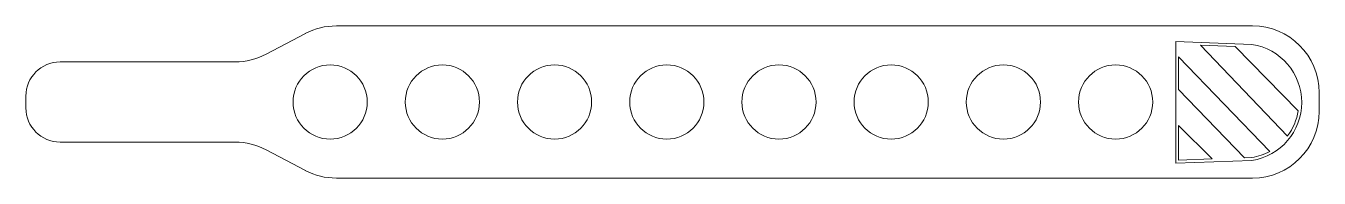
# Model space of a CAD drawing. Header units: millimetres. Extents: x -16 to 664, y 0 to 80.
import ezdxf

# ---------------------------------------------------------------- set-up
doc = ezdxf.new("R2010")
doc.units = ezdxf.units.MM

msp = doc.modelspace()

# ---------------------------------------------------------------- linework, layer by layer
at = {"color": 7, "linetype": 'Continuous', "lineweight": 15}
for p, q in [((131.41, 75.97), (110.77, 65.11)), ((629.46, 80), (147.71, 80)), ((589.07, 71.79), (629.13, 70.29)), ((589.07, 71.79), (589.07, 7.94)), ((602, 69.8), (647.88, 22.13)), ((602, 69.8), (620.31, 69.12)), ((620.31, 69.12), (653.44, 35.3)), ((590.57, 63.78), (590.57, 46.58)), ((590.57, 63.78), (638.58, 14.07)), ((94.46, 61.08), (2.46, 61.08)), ((-15.54, 43.08), (-15.54, 36.92)), ((590.57, 46.58), (625.15, 10.66)), ((664.46, 35), (664.46, 45)), ((590.57, 27.73), (590.57, 9.49)), ((590.57, 27.73), (608.21, 10.09)), ((2.46, 18.92), (94.46, 18.92)), ((110.77, 14.89), (131.41, 4.03)), ((589.07, 7.94), (629.12, 9.29)), ((590.57, 9.49), (608.21, 10.09)), ((625.15, 10.66), (628.98, 10.78)), ((147.71, 0), (629.46, 0))]:
    msp.add_line(p, q, dxfattribs=at)
for centre in [(144.46, 40), (203.46, 40), (262.46, 40), (321.46, 40), (380.46, 40), (439.46, 40), (498.46, 40), (557.46, 40)]:
    msp.add_circle(centre, 19.5, dxfattribs=at)
for centre, radius, start, end in [((147.71, 45), 35, 90, 117.76523), ((629.46, 45), 35, 0, 90), ((624.42, 39.79), 30.86, 278.76586, 81.22898), ((94.46, 96.08), 35, 270, 297.76523), ((2.46, 43.08), 18, 90, 180), ((2.46, 36.92), 18, 180, 270), ((629.46, 35), 35, 270, 0), ((624.42, 39.79), 29.36, 323.03123, 351.20086), ((94.46, -16.08), 35, 62.23477, 90), ((624.42, 39.79), 29.36, 278.9386, 298.83127), ((147.71, 35), 35, 242.23477, 270)]:
    msp.add_arc(centre, radius, start, end, dxfattribs=at)

doc.saveas('drawing.dxf')
